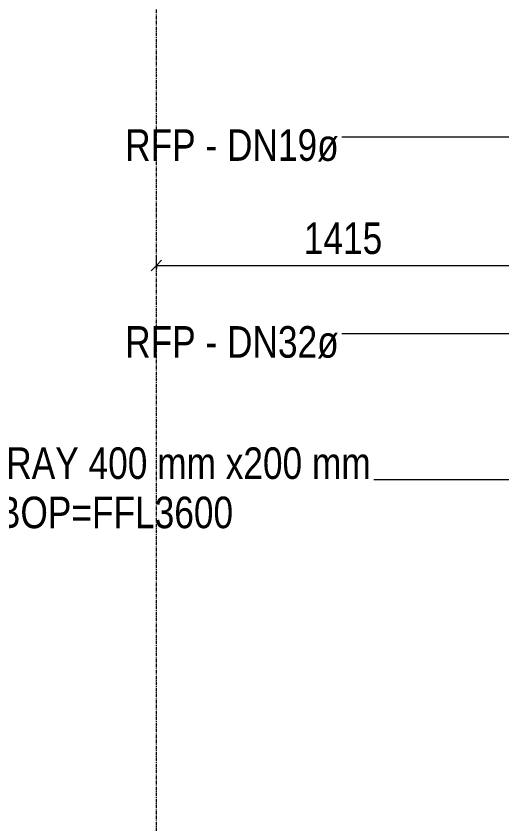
# Model space of a CAD drawing. Header units: millimetres. Extents: x -21597 to 3742, y 49379 to 62073.
# Drawn here: x -12732 to -10885, y 52119 to 55190 of the extents above; entities that cross this region are included whole.
import ezdxf

# ---------------------------------------------------------------- set-up
doc = ezdxf.new("R2010")
doc.units = ezdxf.units.MM
doc.linetypes.add('Grid Line', pattern=[22.225, 12.7, -3.175, 3.175, -3.175])
for name, color, linetype, lineweight in [('A-ANNO-DIMS', 7, 'Continuous', 9), ('A-ANNO-DIMS-80', 7, 'Continuous', 9), ('E-CABL-TRAY-IDEN', 7, 'Continuous', 9), ('P-PIPE-IDEN', 7, 'Continuous', 9), ('S-GRID', 7, 'Continuous', 9)]:
    doc.layers.add(name, color=color, linetype=linetype, lineweight=lineweight)
doc.styles.add('Arial_1', font='arial.ttf', dxfattribs={"width": 0.8, "height": 120})
doc.styles.add('Arial_2', font='arial.ttf', dxfattribs={"width": 0.8, "height": 120})
doc.dimstyles.new('AK_DIM_2_0_Arial_đỏ', dxfattribs={"dimscale": 304.8, "dimtxt": 122.431128, "dimasz": 0.131234, "dimexe": 0.131234, "dimexo": 0.131234, "dimgap": 0.026247, "dimtad": 1, "dimdec": 0, "dimzin": 0, "dimdsep": 46, "dimtxsty": 'Arial_2', "dimblk1": 'OBLIQUE', "dimblk2": 'OBLIQUE', "dimsah": 1, "dimcen": 0.09, "dimadec": 0, "dimazin": 0, "dimtfac": 1, "dimtdec": 4, "dimtix": 1, "dimtmove": 0, "dimatfit": 3, "dimfxl": 1, "dimtvp": 1, "dimtolj": 1, "dimtzin": 0, "dimarcsym": 2})

# ---------------------------------------------------------------- blocks, each defined once
blk = doc.blocks.new('DIMBLOCK2-MẶT BẰNG ỐNG GAS KHU H_N')
at = {"layer": 'A-ANNO-DIMS-80', "color": 1, "true_color": 0xff0000}
for p, q in [((-12198.6, 54241.9), (-12198.6, 54281.9)), ((-12198.6, 54241.9), (-12178.6, 54261.9)), ((-10783.6, 54241.9), (-10783.6, 54281.9)), ((-10783.6, 54241.9), (-10763.6, 54261.9)), ((-12198.6, 54241.9), (-12218.6, 54221.9)), ((-12198.6, 54241.9), (-10783.6, 54241.9)), ((-12198.6, 54241.9), (-12198.6, 54230.2)), ((-10783.6, 54241.9), (-10803.6, 54221.9)), ((-10783.6, 54241.9), (-10783.6, 54156.9))]:
    blk.add_line(p, q, dxfattribs=at)
at = {"layer": 'A-ANNO-DIMS-80', "color": 0, "insert": (-11638, 54405.7), "char_height": 120, "width": 352.602, "attachment_point": 1, "line_spacing_factor": 0.941778, "style": 'Arial_2'}
blk.add_mtext('1415', dxfattribs=at)
blk = doc.blocks.new('_Oblique')
at = {"color": 0, "linetype": 'ByBlock', "lineweight": -2}
blk.add_line((-0.5, -0.5), (0.5, 0.5), dxfattribs=at)

msp = doc.modelspace()

# ---------------------------------------------------------------- linework, layer by layer
at = {"layer": 'E-CABL-TRAY-IDEN'}
msp.add_line((-10583.6, 53427.8), (-11372, 53427.8), dxfattribs=at)
at = {"layer": 'P-PIPE-IDEN'}
for p, q in [((-10552.9, 54730.1), (-11494, 54730.1)), ((-10512.9, 53981.8), (-11494, 53981.8))]:
    msp.add_line(p, q, dxfattribs=at)
at = {"layer": 'S-GRID', "linetype": 'Grid Line'}
msp.add_line((-12198.6, 49379.4), (-12198.6, 59870.5), dxfattribs=at)

# ---------------------------------------------------------------- texts
at = {"layer": 'E-CABL-TRAY-IDEN', "color": 1, "true_color": 0xff0000, "insert": (-12356, 53396.1), "char_height": 120, "width": 1964.16, "attachment_point": 5, "line_spacing_factor": 0.936439, "style": 'Arial_1'}
msp.add_mtext('\\pxqc,t0.26667,0.53333,0.8,1.06667,1.33333,1.6,1.86667,2.13333,2.4,2.66667,2.93333,3.2,3.46667,3.73333,4,4.26667,4.53333,4.8,5.06667,5.33333,5.6,5.86667,6.13333,6.4,6.66667,6.93333,7.2,7.46667,7.73333,8,8.26667,8.53333;{CABLE TRAY 400 mm x200 mm\\PBOP=FFL3600}', dxfattribs=at)
at = {"layer": 'P-PIPE-IDEN', "color": 1, "lineweight": 30, "true_color": 0xff0000, "char_height": 120, "width": 830.08, "attachment_point": 5, "line_spacing_factor": 0.936439, "style": 'Arial_1'}
for s, insert in [('\\pxqc,t6.66667,13.33333,20,26.66667,33.33333,40,46.66667,53.33333,60,66.66667,73.33333,80,86.66667,93.33333,100,106.66667,113.33333,120,126.66667,133.33333,140,146.66667,153.33333,160,166.66667,173.33333,180,186.66667,193.33333,200,206.66667,213.33333;{RFP - DN19ø}', (-11911.3, 54698.3)), ('\\pxqc,t6.66667,13.33333,20,26.66667,33.33333,40,46.66667,53.33333,60,66.66667,73.33333,80,86.66667,93.33333,100,106.66667,113.33333,120,126.66667,133.33333,140,146.66667,153.33333,160,166.66667,173.33333,180,186.66667,193.33333,200,206.66667,213.33333;{RFP - DN32ø}', (-11911.3, 53950))]:
    msp.add_mtext(s, dxfattribs=dict(at, insert=insert))

# ---------------------------------------------------------------- dimensions: what is measured, and where the dimension line sits
at = {"layer": 'A-ANNO-DIMS', "color": 1, "true_color": 0xff0000}
dim = msp.add_linear_dim(base=(-10783.6, 54241.9), p1=(-12198.6, 54270.2), p2=(-10783.6, 54116.9), dimstyle='AK_DIM_2_0_Arial_đỏ', override={"dimpost": '<>', "dimfxl": 1423.279016}, dxfattribs=at)
dim.commit()
dim.dimension.update_dxf_attribs({"geometry": 'DIMBLOCK2-MẶT BẰNG ỐNG GAS KHU H_N', "text_midpoint": (-11491.1, 54311.2)})

doc.saveas('drawing.dxf')
